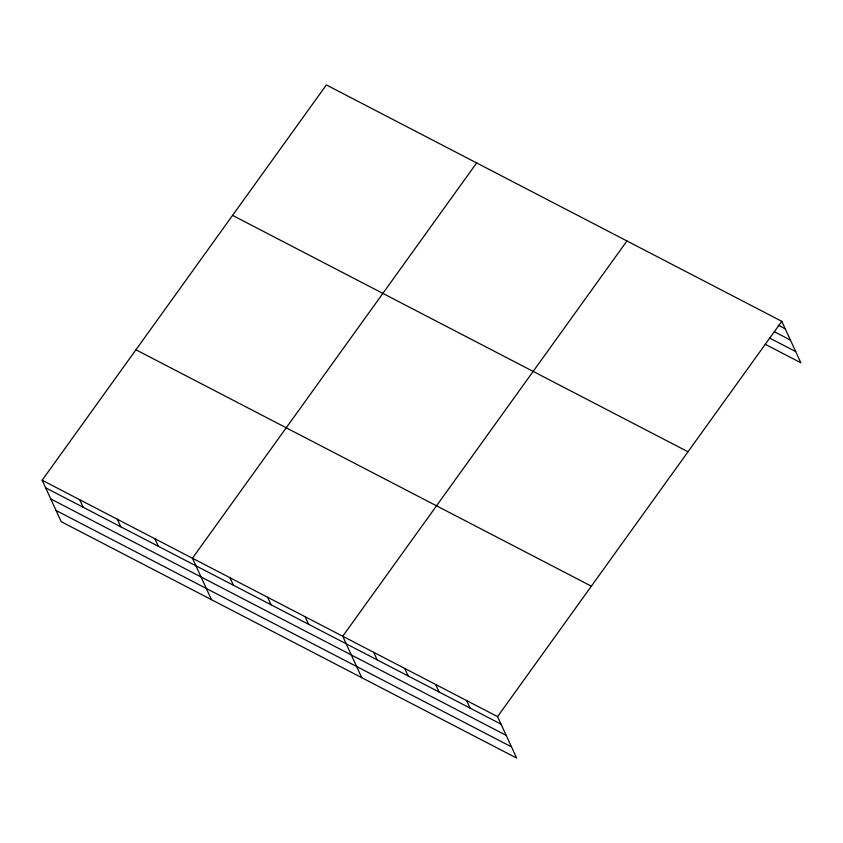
<?xml version="1.0" encoding="UTF-8"?>
<svg xmlns="http://www.w3.org/2000/svg" width="843" height="843" viewBox="0 0 843 843"><rect width="100%" height="100%" fill="white"/><g stroke="black" fill="none" stroke-linecap="round" stroke-linejoin="round"><path stroke-width="1.26" d="M42.15 480.225L497.57 716.624L516.633 758.068L61.212 521.669L42.15 480.225L326.367 84.932L781.788 321.331L800.85 362.775L765.296 344.313M476.653 162.941L192.436 558.235L211.498 599.679M626.95 240.961L342.732 636.254L361.784 677.688M497.57 716.624L781.788 321.331M778.384 325.303L785.265 328.875M774.348 331.731L790.407 340.066M769.322 337.895L795.708 351.584M232.573 215.387L687.993 451.774M135.944 349.782L591.365 586.18M45.617 487.781L501.037 724.169M50.77 498.961L506.19 735.359M56.07 510.489L511.49 746.877M466.601 700.554L470.078 708.099M435.631 684.474L439.108 692.019M404.661 668.404L408.138 675.949M373.691 652.324L377.169 659.869M305.155 616.749L308.622 624.294M267.579 597.244L271.056 604.789M230.013 577.74L233.479 585.295M154.87 538.74L158.336 546.285M117.293 519.235L120.77 526.78M79.727 499.73L83.194 507.275"/></g></svg>
